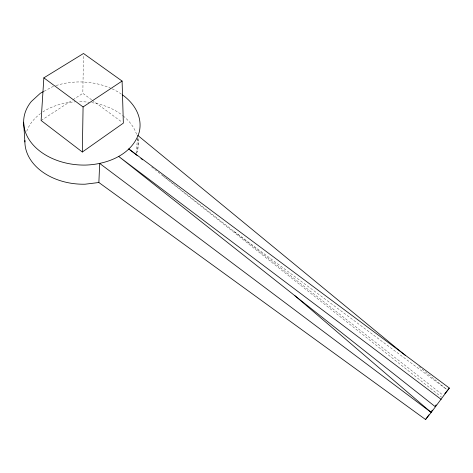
<?xml version="1.0" encoding="UTF-8"?>
<svg xmlns="http://www.w3.org/2000/svg" width="473" height="473" viewBox="0 0 473 473"><rect width="100%" height="100%" fill="white"/><g stroke="black" fill="none" stroke-linecap="round" stroke-linejoin="round"><path stroke-width="0.35" stroke-dasharray="2.37 1.77" d="M91.638 99.809L82.828 93.335L83.479 54.957M136.141 153.14L137.525 138.246M136.573 153.27L137.412 151.342L138.684 137.856M41.11 120.479L72.399 100.122M73.013 99.72L82.828 93.335M44.048 91.277L52.006 87.032A58.256 41.512 3.2 0 1 55.4 85.784M92.223 100.241L122.182 122.265M234.159 231.516L446.808 389.527M162.919 175.696L443.42 395.499M151.608 166.939L441.628 397.219M418.895 366.528L446.831 389.498M26.748 131.228A56.713 41.216 2.8 0 1 40.524 113.579M42.836 111.965A56.713 41.216 2.8 0 1 75.426 101.831M79.683 101.707A56.713 41.216 2.8 0 1 88.93 102.251M91.744 102.635A56.713 41.216 2.8 0 1 122.596 115.459M123.175 115.92A56.713 41.216 2.8 0 1 136.839 135.089M137.714 138.601A56.713 41.216 2.8 0 1 137.412 151.342M56.098 85.554A58.256 41.512 3.2 0 1 111.504 88.575M112.166 88.877A58.256 41.512 3.2 0 1 122.022 94.553"/><path stroke-width="0.71" d="M82.337 152.016L83.077 106.945L43.859 77.844L83.508 53.484L122.093 81.06L123.352 123.128L82.337 152.016L41.11 120.479L43.859 77.844M294.933 295.755L431.21 412.456L425.564 419.516L98.875 182.513L99.679 163.433L431.21 412.456L449.35 388.061L128.751 148.924L137.436 155.729M425.564 419.516L428.946 414.821M431.482 411.303L432.328 410.126M435.284 406.023L436.13 404.847M444.791 393.778L449.35 388.061M83.077 106.945L122.093 81.06M43.427 91.602L40.341 93.252L31.301 101.535A58.256 41.512 3.2 0 0 32.454 144.123A58.256 41.512 3.2 0 0 85.477 165.077C107.188 164.45 132.363 154.742 139.216 132.18A58.256 41.512 3.2 0 0 122.608 94.972M98.875 182.513L85.063 184.204A56.713 41.216 2.8 0 1 24.909 140.505M441.191 399.401L118.569 156.35L435.326 406.739M140.913 158.455L142.651 159.815M137.791 135.408L405.207 355.276M23.65 122.176L24.892 141.953"/></g></svg>
